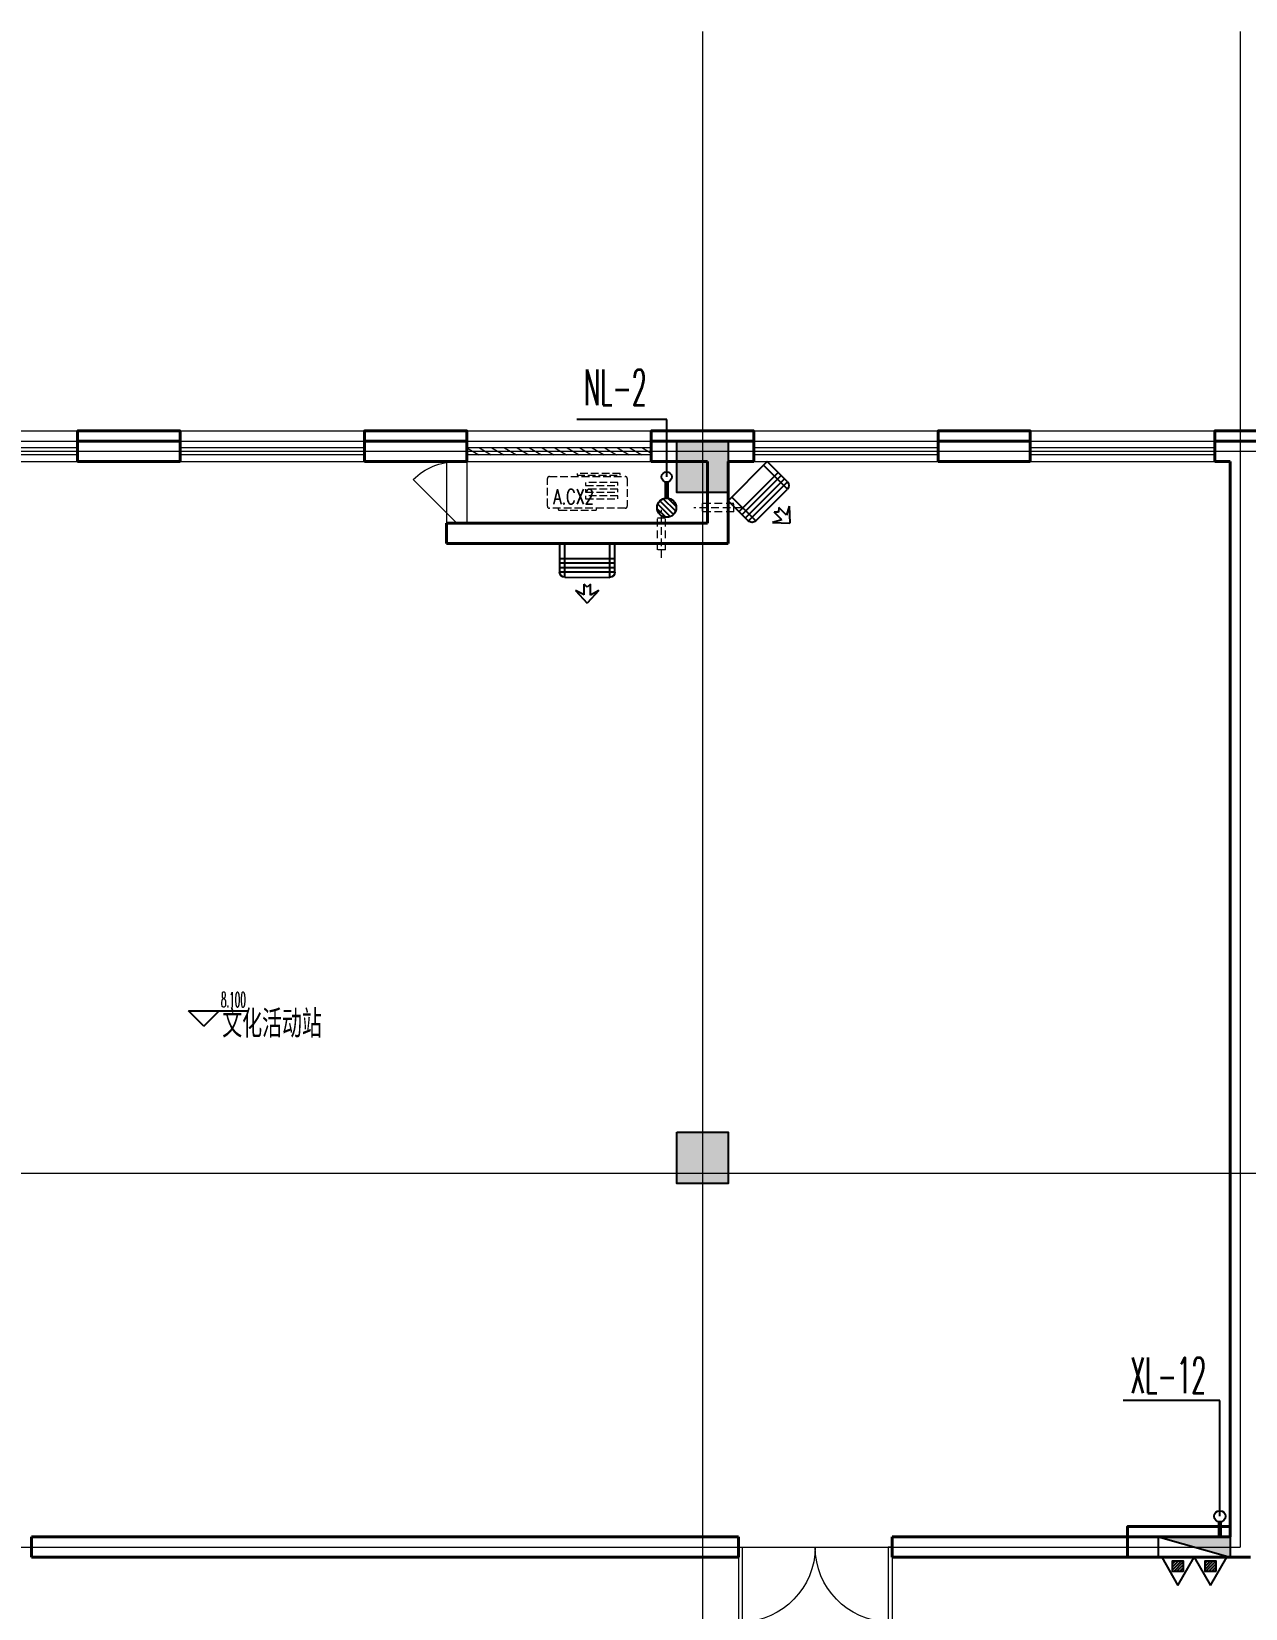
# Model space of a CAD drawing. Extents: x 1031190 to 1725648, y 733081 to 1571294.
# Drawn here: x 1312038 to 1323888, y 985239 to 1000639 of the extents above; entities that cross this region are included whole.
import ezdxf

# ---------------------------------------------------------------- set-up
doc = ezdxf.new("R2010")
doc.units = 0
doc.header["$LTSCALE"] = 1000
doc.header["$MEASUREMENT"] = 0
for name, pattern in [('ACAD_ISO10W100', [18.5, 12, -3, 0.5, -3]), ('DASH', [0.35, 0.25, -0.1]), ('DOTE', [2.42, 2, -0.2, 0.02, -0.2]), ('HIDDEN', [0.375, 0.25, -0.125])]:
    doc.linetypes.add(name, pattern=pattern)
for name, color, linetype in [('A-AC', 8, 'Continuous'), ('AXIS', 3, 'Continuous'), ('DIM_ELEV', 3, 'Continuous'), ('DIM_不分区消火栓', 3, 'Continuous'), ('DIM_凝结', 3, 'Continuous'), ('EQUIP_地漏', 7, 'Continuous'), ('EQUIP_消火栓', 7, 'Continuous'), ('EQUIP_灭火器', 7, 'Continuous'), ('PIPE-凝结', 150, 'N'), ('PUB_TEXT', 4, 'Continuous'), ('S-COLU-HATCH', 30, 'Continuous'), ('S-COLU-LINE1', 6, 'Continuous'), ('VPIPE-不分区消火栓', 1, 'X'), ('VPIPE-凝结', 150, 'N')]:
    doc.layers.add(name, color=color, linetype=linetype)
for name, color, linetype, lineweight in [('DOTE', 19, 'DOTE', 9), ('WALL', 9, 'Continuous', 40), ('WINDOW', 8, 'Continuous', 15), ('z', 6, 'Continuous', 40), ('平面-看线', 45, 'Continuous', 15), ('平面-空调室内机', 8, 'Continuous', 9), ('平面-空调预留孔', 8, 'Continuous', 15)]:
    doc.layers.add(name, color=color, linetype=linetype, lineweight=lineweight)
doc.styles.add('_TCH_DIM', font='SIMPLEX.shx', dxfattribs={"width": 0.6, "oblique": 10, "bigfont": 'hztxt.shx'})
doc.styles.add('_TCH_DIM_T3', font='SIMPLEX', dxfattribs={"width": 0.705882, "bigfont": 'GBCBIG'})
doc.styles.add('_TWT_SERIAL', font='simplex.shx', dxfattribs={"width": 0.6, "oblique": 10, "height": 3.5, "bigfont": 'aadri.shx'})
doc.styles.get("Standard").update_dxf_attribs({"font": 'gbenor.shx', "bigfont": 'gbcbig.shx'})
doc.linetypes.add('N', pattern='A,3,-0.2,["N",Standard,S=0.25,R=0,X=-0.1,Y=-0.115],-0.2', length=3.4)
doc.linetypes.add('X', pattern='A,3,-0.2,["X",Standard,S=0.25,R=0,X=-0.1,Y=-0.115],-0.25', length=3.45)
doc.dimstyles.new('_TCH_ARCH&&100', dxfattribs={"dimtxt": 297.5, "dimasz": 100, "dimexe": 250, "dimexo": 300, "dimgap": 126.25, "dimtad": 1, "dimdec": 0, "dimzin": 0, "dimdsep": 46, "dimtxsty": '_TCH_DIM_T3', "dimblk": 'ARCHTICK', "dimcen": 0.09, "dimclrt": 7, "dimazin": 2, "dimtfac": 1, "dimtdec": 0, "dimtix": 1, "dimtmove": 2, "dimatfit": 3, "dimfxl": 0, "dimtolj": 1, "dimtzin": 0, "dimarcsym": 0})

# ---------------------------------------------------------------- blocks, each defined once
blk = doc.blocks.new('QER5Y5WE3')
for p, q in [((-194, 188), (-1, 388)), ((72, 389), (-156, 153)), ((321, -43), (-61, 326)), ((360, -17), (-29, 359)), ((389, 14), (0, 389)), ((72, 389), (387, 86)), ((236, 408), (404, 419)), ((326, 383), (236, 408)), ((326, 383), (253, 308)), ((372, 340), (299, 264)), ((399, 251), (372, 340)), ((399, 251), (404, 419)), ((194, -188), (-194, 188)), ((292, -73), (-90, 296)), ((297, 307), (253, 308)), ((299, 264), (297, 307)), ((387, 86), (159, -151)), ((388, 13), (194, -188))]:
    blk.add_line(p, q)
for centre, start, end in [((36, 352), 46.0154, 136.0154), ((351, 49), 316.0154, 46.0154)]:
    blk.add_arc(centre, 51.3, start, end)
blk = doc.blocks.new('ferre')
at = {"layer": '平面-空调预留孔', "linetype": 'DASH', "ltscale": 0.3}
for p, q in [((93393, 115403), (93393, 115393)), ((93403, 115383), (93756, 115383)), ((93766, 115393), (93766, 115403))]:
    blk.add_line(p, q, dxfattribs=at)
blk.add_lwpolyline([(94046, 115403), (93306, 115403, -0.414214), (93286, 115423), (93286, 115693, -0.414214), (93306, 115713), (94046, 115713, -0.414214), (94066, 115693), (94066, 115423, -0.414214)], format="xyb", close=True, dxfattribs=at)
for points in [[(93997, 115743), (93577, 115743), (93577, 115727), (93997, 115727)], [(93975, 115655), (93660, 115655), (93660, 115626), (93975, 115626)], [(93975, 115589), (93660, 115589), (93660, 115560), (93975, 115560)], [(93975, 115523), (93660, 115523), (93660, 115494), (93975, 115494)]]:
    blk.add_lwpolyline(points, close=True, dxfattribs=at)
for centre, start, end in [((93403, 115393), 180, 270), ((93756, 115393), 270, 0)]:
    blk.add_arc(centre, 10, start, end, dxfattribs=at)
at = {"layer": '平面-空调预留孔', "linetype": 'DASH', "ltscale": 0.3, "style": '_TCH_DIM', "width": 0.705882}
blk.add_text('A.CX2', height=146.9, dxfattribs=at).set_placement((93345, 115443))
blk = doc.blocks.new('fergve')
blk.add_blockref('ferre', (25670, -60416))
blk = doc.blocks.new('dongkong')
at = {"layer": '平面-空调预留孔', "linetype": 'HIDDEN', "ltscale": 0.3}
for p, q in [((-603796, 210900), (-603796, 210431)), ((-603836, 210821), (-603836, 210511)), ((-603836, 210821), (-603756, 210821)), ((-603756, 210821), (-603756, 210511))]:
    blk.add_line(p, q, dxfattribs=at)
blk.add_lwpolyline([(-603756, 210511), (-603836, 210511)], dxfattribs=at)
blk = doc.blocks.new('rewerwer')
at = {"layer": 'S-COLU-HATCH'}
h = blk.add_hatch(color=8, dxfattribs=at)
h.dxf.hatch_style = 1
h.paths.add_polyline_path([(1318338, 1151056), (1318838, 1151056), (1318838, 1150556), (1318338, 1150556)])
h = blk.add_hatch(color=8, dxfattribs=at)
h.dxf.hatch_style = 1
h.paths.add_polyline_path([(1318338, 1144306), (1318838, 1144306), (1318838, 1143806), (1318338, 1143806)])
at = {"layer": 'S-COLU-LINE1', "color": 8}
for points in [[(1318338, 1151056), (1318838, 1151056), (1318838, 1150556), (1318338, 1150556)], [(1318338, 1144306), (1318838, 1144306), (1318838, 1143806), (1318338, 1143806)]]:
    blk.add_lwpolyline(points, close=True, dxfattribs=at)
blk = doc.blocks.new('_ArchTick')
at = {"color": 0, "linetype": 'ByBlock', "const_width": 0.4}
blk.add_lwpolyline([(-0.5, -0.5), (0.5, 0.5)], dxfattribs=at)
blk = doc.blocks.new('*D196')
at = {"layer": 'AXIS', "color": 0, "lineweight": -2}
for p, q in [((1293188, 1000939), (1293188, 1004189)), ((1365088, 1000939), (1365088, 1004189)), ((1293188, 1003939), (1365088, 1003939))]:
    blk.add_line(p, q, dxfattribs=at)
at = {"layer": 'Defpoints', "color": 0}
for p in [(1365088, 1003939), (1293188, 1000639), (1365088, 1000639)]:
    blk.add_point(p, dxfattribs=at)
at = {"layer": 'AXIS', "color": 0, "lineweight": -2, "xscale": 100, "yscale": 100, "zscale": 100, "rotation": 180}
blk.add_blockref('_ArchTick', (1293188, 1003939), dxfattribs=at)
at = {"layer": 'AXIS', "color": 0, "lineweight": -2, "xscale": 100, "yscale": 100, "zscale": 100}
blk.add_blockref('_ArchTick', (1365088, 1003939), dxfattribs=at)
at = {"layer": 'AXIS', "color": 7, "insert": (1329138, 1004214), "char_height": 297.5, "attachment_point": 5, "style": '_TCH_DIM_T3'}
blk.add_mtext('\\A1;71900', dxfattribs=at)
blk = doc.blocks.new('$TwtSys$00000434')
for p, q in [((-0.5, 0.5), (-0.5, -0.5)), ((-0.5, -0.5), (0.5, 0.5)), ((0.5, 0.5), (-0.5, 0.5)), ((0.5, -0.5), (0.5, 0.5)), ((-0.5, -0.5), (0.5, -0.5))]:
    blk.add_line(p, q)
blk.add_solid([(0.5, -0.5), (0.5, 0.5), (-0.5, -0.5)])
blk = doc.blocks.new('$TwtSys$00000546')
h = blk.add_hatch()
h.set_pattern_fill('ANSI31', color=256, scale=200, style=0)
h.set_pattern_definition([(45, (-38543.802, -6670.83), (-17.67767, 17.67767), [])])
h.paths.add_polyline_path([(-65, 174), (65, 174), (65, 44), (-65, 44)])
for points in [[(0, 344), (-198, 0), (198, 0)], [(-65, 174), (65, 174), (65, 44), (-65, 44)]]:
    blk.add_lwpolyline(points, close=True)
blk = doc.blocks.new('$TwtSys$00000141')
for p, q in [((-94, 8), (-10, 92)), ((-94, 8), (-10, 92)), ((-87, -35), (35, 87)), ((-87, -35), (35, 87)), ((-66, -66), (66, 66)), ((-66, -66), (66, 66)), ((-32, -87), (88, 33)), ((-32, -87), (88, 33)), ((11, -92), (92, -11)), ((11, -92), (92, -11))]:
    blk.add_line(p, q)
blk.add_circle((0, 0), 94)
blk.add_circle((0, 0), 94)
blk = doc.blocks.new('$DorLib2D$00000002')
for p, q in [((-0.5, 0), (-0.5, 0.4875)), ((-0.475, 0.4875), (-0.5, 0.4875)), ((-0.475, 0), (-0.475, 0.4875)), ((0.475, 0), (0.475, 0.4875)), ((0.475, 0.4875), (0.5, 0.4875)), ((0.5, 0), (0.5, 0.4875)), ((-0.5, 0), (-0.475, 0)), ((0.5, 0), (0.475, 0))]:
    blk.add_line(p, q)
at = {"lineweight": 13}
for centre, start, end in [((-0.4875, 0), 0, 88.53072), ((0.4875, 0), 91.46928, 180)]:
    blk.add_arc(centre, 0.4875, start, end, dxfattribs=at)
blk = doc.blocks.new('$WINLIB2D$00000001')
at = {"color": 0}
for points in [[(-0.5, 0.5), (-0.5, -0.5)], [(-0.5, 0.5), (0.5, 0.5)], [(0.5, -0.5), (0.5, 0.5)], [(0.5, 0.1667), (-0.5, 0.1667)], [(0.5, -0.1667), (-0.5, -0.1667)], [(-0.5, -0.5), (0.5, -0.5)]]:
    blk.add_lwpolyline(points, dxfattribs=at)
blk = doc.blocks.new('$WINLIB2D$00000039')
at = {"color": 0}
for points in [[(-0.5, 0.5), (-0.5, -0.5)], [(0.5, 0.5), (-0.5, 0.5)], [(0.5, -0.5), (0.5, 0.5)], [(-0.5, 0.1667), (0.5, 0.1667)], [(-0.3839, -0.1667), (-0.448, 0.1667)], [(-0.3159, -0.1667), (-0.38, 0.1667)], [(-0.2479, -0.1667), (-0.312, 0.1667)], [(-0.1799, -0.1667), (-0.244, 0.1667)], [(-0.1119, -0.1667), (-0.176, 0.1667)], [(-0.0439, -0.1667), (-0.108, 0.1667)], [(0.0241, -0.1667), (-0.04, 0.1667)], [(0.0921, -0.1667), (0.028, 0.1667)], [(0.16, -0.1667), (0.0959, 0.1667)], [(0.228, -0.1667), (0.1639, 0.1667)], [(0.296, -0.1667), (0.2319, 0.1667)], [(0.364, -0.1667), (0.2999, 0.1667)], [(0.432, -0.1667), (0.3679, 0.1667)], [(0.5, -0.1667), (0.4359, 0.1667)], [(-0.4519, -0.1667), (-0.5, 0.0836)], [(-0.5, -0.1667), (0.5, -0.1667)], [(0.5, -0.5), (-0.5, -0.5)]]:
    blk.add_lwpolyline(points, dxfattribs=at)
blk = doc.blocks.new('$DorLib2D$00000114')
at = {"color": 0}
blk.add_line((0.5, 0), (-0.207, 0.707), dxfattribs=at)
blk.add_arc((0.5, 0), 1, 135, 180, dxfattribs=at)

msp = doc.modelspace()

# ---------------------------------------------------------------- linework, layer by layer
at = {"layer": 'DIM_ELEV', "color": 8}
for p, q in [((1313720.2, 990925.3), (1313570.2, 991075.3)), ((1313570.2, 991075.3), (1314154.7, 991075.3)), ((1313720.2, 990925.3), (1313870.2, 991075.3))]:
    msp.add_line(p, q, dxfattribs=at)
at = {"layer": 'DIM_不分区消火栓'}
for p, q in [((1323637.7, 987270.4), (1322692.4, 987270.4)), ((1323637.7, 986139.4), (1323637.7, 987270.4))]:
    msp.add_line(p, q, dxfattribs=at)
at = {"layer": 'DIM_凝结'}
for p, q in [((1318237.7, 996849.8), (1317359.7, 996849.8)), ((1318237.7, 996289.4), (1318237.7, 996849.8))]:
    msp.add_line(p, q, dxfattribs=at)
at = {"layer": 'DOTE', "linetype": 'ACAD_ISO10W100', "ltscale": 100}
for p, q in [((1318587.7, 1000639.4), (1318587.7, 979939.4)), ((1323837.7, 1000639.4), (1323837.7, 985839.4)), ((1368287.7, 996539.4), (1291011.4, 996539.4)), ((1310187.7, 989489.4), (1368287.7, 989489.4)), ((1291011.4, 985839.4), (1323837.7, 985839.4))]:
    msp.add_line(p, q, dxfattribs=at)
at = {"layer": 'PIPE-凝结', "const_width": 45}
msp.add_lwpolyline([(1318237.7, 996239.4), (1318237.7, 996083.4)], dxfattribs=at)
at = {"layer": 'VPIPE-不分区消火栓', "const_width": 45}
msp.add_lwpolyline([(1323637.7, 986084.4), (1323637.7, 985939.4)], dxfattribs=at)
at = {"layer": 'VPIPE-不分区消火栓'}
msp.add_circle((1323637.7, 986139.4), 55, dxfattribs=at)
msp.add_circle((1323637.7, 986139.4), 55, dxfattribs=at)
at = {"layer": 'VPIPE-凝结'}
msp.add_circle((1318237.7, 996289.4), 50, dxfattribs=at)
at = {"layer": 'WALL', "color": 8}
for p, q in [((1313487.7, 996639.4), (1312487.7, 996639.4)), ((1312487.7, 996639.4), (1312487.7, 996439.4)), ((1313487.7, 996439.4), (1313487.7, 996639.4)), ((1316187.7, 996639.4), (1315287.7, 996639.4)), ((1315287.7, 996639.4), (1315287.7, 996439.4)), ((1316287.7, 996639.4), (1316187.7, 996639.4)), ((1316287.7, 996439.4), (1316287.7, 996639.4)), ((1318737.7, 996639.4), (1318087.7, 996639.4)), ((1318087.7, 996639.4), (1318087.7, 996439.4)), ((1319087.7, 996639.4), (1318737.7, 996639.4)), ((1319087.7, 996439.4), (1319087.7, 996639.4)), ((1321787.7, 996639.4), (1320887.7, 996639.4)), ((1320887.7, 996639.4), (1320887.7, 996439.4)), ((1321787.7, 996439.4), (1321787.7, 996639.4)), ((1323837.7, 996639.4), (1323587.7, 996639.4)), ((1323587.7, 996639.4), (1323587.7, 996439.4)), ((1324487.7, 996639.4), (1323837.7, 996639.4)), ((1312487.7, 996439.4), (1313487.7, 996439.4)), ((1315287.7, 996439.4), (1316087.7, 996439.4)), ((1316087.7, 996439.4), (1316287.7, 996439.4)), ((1318087.7, 996439.4), (1318637.7, 996439.4)), ((1318637.7, 995839.4), (1318637.7, 996439.4)), ((1318837.7, 995639.4), (1318837.7, 996439.4)), ((1318837.7, 996439.4), (1319087.7, 996439.4)), ((1320887.7, 996439.4), (1321787.7, 996439.4)), ((1323587.7, 996439.4), (1323737.7, 996439.4)), ((1323737.7, 996439.4), (1323737.7, 989489.4)), ((1316287.7, 995839.4), (1316087.7, 995839.4)), ((1316087.7, 995839.4), (1316087.7, 995639.4)), ((1316287.7, 995839.4), (1318637.7, 995839.4)), ((1316087.7, 995639.4), (1318837.7, 995639.4)), ((1323737.7, 989489.4), (1323737.7, 988239.4)), ((1323737.7, 988239.4), (1323737.7, 985939.4)), ((1318937.7, 985939.4), (1312037.7, 985939.4)), ((1312037.7, 985939.4), (1312037.7, 985739.4)), ((1318937.7, 985739.4), (1318937.7, 985939.4)), ((1323737.7, 985939.4), (1320437.7, 985939.4)), ((1320437.7, 985939.4), (1320437.7, 985739.4)), ((1312037.7, 985739.4), (1318937.7, 985739.4)), ((1320437.7, 985739.4), (1323937.7, 985739.4))]:
    msp.add_line(p, q, dxfattribs=at)
for points in [[(1313487.7, 996639.4), (1313487.7, 996739.4), (1312487.7, 996739.4), (1312487.7, 996639.4)], [(1316287.7, 996639.4), (1316287.7, 996739.4), (1315287.7, 996739.4), (1315287.7, 996639.4)], [(1319087.7, 996639.4), (1319087.7, 996739.4), (1318087.7, 996739.4), (1318087.7, 996639.4)], [(1321787.7, 996639.4), (1321787.7, 996739.4), (1320887.7, 996739.4), (1320887.7, 996639.4)], [(1324487.7, 996639.4), (1324487.7, 996739.4), (1323587.7, 996739.4), (1323587.7, 996639.4)]]:
    msp.add_lwpolyline(points, dxfattribs=at)
at = {"layer": 'WINDOW'}
for p, q in [((1316087.7, 996439.4), (1316087.7, 995839.4)), ((1316287.7, 996439.4), (1316287.7, 995839.4))]:
    msp.add_line(p, q, dxfattribs=at)
at = {"layer": 'z'}
msp.add_lwpolyline([(1323737.7, 985939.4), (1323737.7, 986039.4), (1322737.7, 986039.4), (1322737.7, 985739.4)], dxfattribs=at)
at = {"layer": '平面-看线', "color": 8}
for points in [[(1310687.7, 996739.4), (1312487.7, 996739.4)], [(1313487.7, 996739.4), (1315287.7, 996739.4)], [(1316287.7, 996739.4), (1318087.7, 996739.4)], [(1319087.7, 996739.4), (1320887.7, 996739.4)], [(1321787.7, 996739.4), (1323587.7, 996739.4)]]:
    msp.add_lwpolyline(points, dxfattribs=at)

# ---------------------------------------------------------------- block references
at = {"layer": 'A-AC', "color": 8, "linetype": 'ByBlock', "xscale": -1}
for p, rotation in [((1319028.6, 996248.5), 181.0153936611568), ((1317462.7, 995639.4), 136.0153936611567)]:
    msp.add_blockref('QER5Y5WE3', p, dxfattribs=dict(at, rotation=rotation))
at = {"layer": 'EQUIP_地漏', "rotation": 90}
msp.add_blockref('$TwtSys$00000141', (1318237.7, 995989.4), dxfattribs=at)
at = {"layer": 'EQUIP_消火栓', "xscale": -700, "yscale": 200, "zscale": 700, "rotation": 179.9999999999747}
msp.add_blockref('$TwtSys$00000434', (1323387.7, 985839.4), dxfattribs=at)
at = {"layer": 'EQUIP_灭火器', "xscale": 0.8, "yscale": 0.8, "zscale": 0.8, "rotation": 179.9999999999634}
for p in [(1323229, 985739.4), (1323546.4, 985739.4)]:
    msp.add_blockref('$TwtSys$00000546', p, dxfattribs=at)
at = {"layer": 'S-COLU-LINE1', "color": 8}
msp.add_blockref('rewerwer', (0, -154416.7), dxfattribs=at)
at = {"layer": 'WINDOW'}
for name, p, xscale, yscale, zscale, rotation in [('$WINLIB2D$00000001', (1311587.7, 996539.4), 1800, -200, 1800, 359.9999999999778), ('$WINLIB2D$00000001', (1314387.7, 996539.4), 1800, -200, 1800, 359.9999999999778), ('$WINLIB2D$00000039', (1317187.7, 996539.4), -1800, -200, -1800, 359.9999999999895), ('$WINLIB2D$00000001', (1319987.7, 996539.4), 1800, -200, 1800, 359.9999999999869), ('$WINLIB2D$00000001', (1322687.7, 996539.4), 1800, -200, 1800, 359.9999999999869), ('$DorLib2D$00000114', (1316187.7, 996139.4), 600, -600, 600, 269.9999999999833), ('$DorLib2D$00000002', (1319687.7, 985839.4), 1500, -1500, 1500, 359.9999999999115)]:
    msp.add_blockref(name, p, dxfattribs=dict(at, xscale=xscale, yscale=yscale, zscale=zscale, rotation=rotation))
at = {"layer": '平面-空调室内机', "color": 8, "ltscale": 0.3, "rotation": 180}
msp.add_blockref('dongkong', (714391.7, 1206400.2), dxfattribs=at)
at = {"layer": '平面-空调室内机', "color": 8, "ltscale": 0.3, "xscale": -1, "rotation": 270}
msp.add_blockref('dongkong', (1108072, 1599785.5), dxfattribs=at)
at = {"layer": '平面-空调预留孔', "color": 8}
msp.add_blockref('fergve', (1198116.8, 940996.8), dxfattribs=at)

# ---------------------------------------------------------------- texts
at = {"layer": 'DIM_ELEV', "color": 8, "style": '_TCH_DIM', "width": 0.423529}
msp.add_text('8.100', height=148.75, dxfattribs=at).set_placement((1313886.5, 991110.3))
at = {"layer": 'DIM_不分区消火栓', "color": 7, "style": '_TWT_SERIAL', "width": 0.48}
msp.add_text('XL-12', height=350, dxfattribs=at).set_placement((1322762.4, 987340.4))
at = {"layer": 'DIM_凝结', "color": 7, "style": '_TWT_SERIAL', "width": 0.48}
msp.add_text('NL-2', height=350, dxfattribs=at).set_placement((1317429.7, 996989.8))
at = {"layer": 'PUB_TEXT', "color": 8}
msp.add_text('文化活动站', height=270.07, dxfattribs=at).set_placement((1313899.3, 990813.7))

# ---------------------------------------------------------------- dimensions: what is measured, and where the dimension line sits
at = {"layer": 'AXIS'}
dim = msp.add_aligned_dim(p1=(1293187.7, 1000639.4), p2=(1365087.7, 1000639.4), distance=3300, dimstyle='_TCH_ARCH&&100', dxfattribs=at)
dim.commit()
dim.dimension.update_dxf_attribs({"geometry": '*D196', "text_midpoint": (1329137.7, 1004214.4)})

doc.saveas('drawing.dxf')
